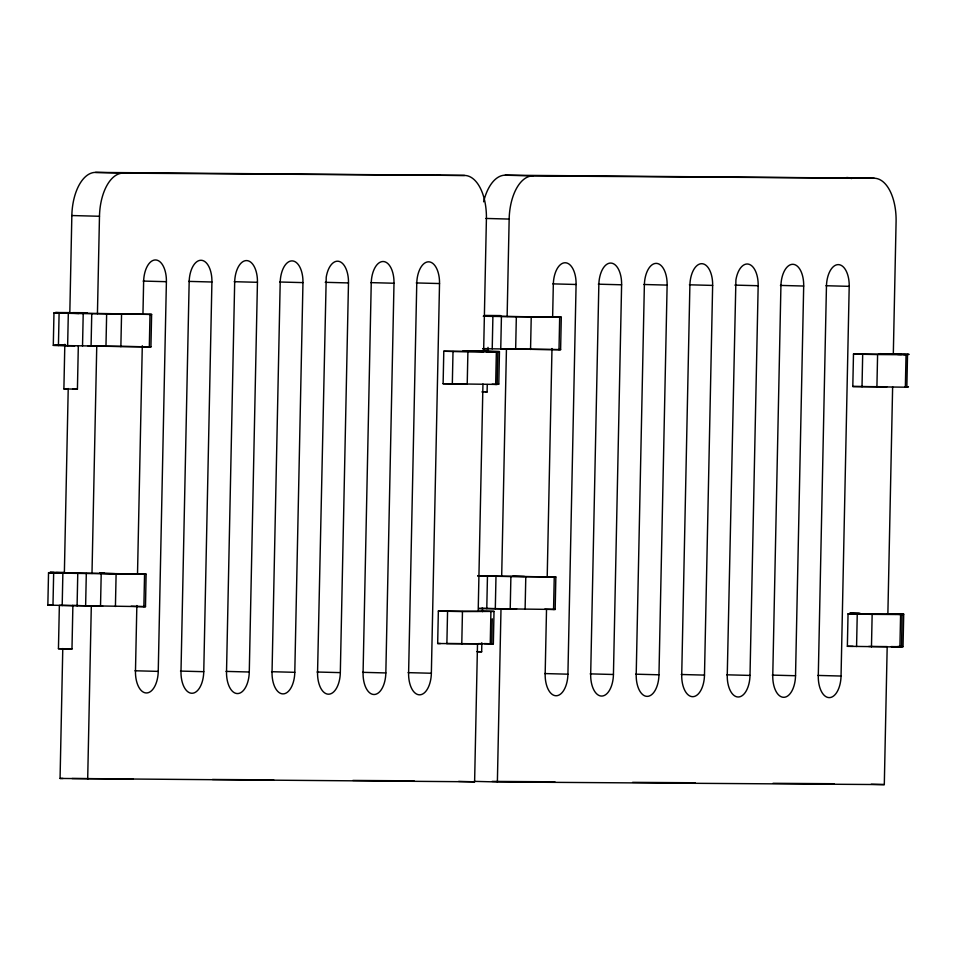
<?xml version="1.0" encoding="UTF-8"?>
<svg xmlns="http://www.w3.org/2000/svg" width="957" height="957" viewBox="0 0 957 957"><rect width="100%" height="100%" fill="white"/><g stroke="black" fill="none" stroke-linecap="round" stroke-linejoin="round"><path stroke-width="1.44" d="M68.222 388.53L64.37 572.764L146.11 574.188L145.488 606.678L47.85 605.159L48.532 572.681L60.291 572.717L56.307 572.561M68.88 345.824L53.293 345.357L53.975 312.891L65.734 312.915L61.75 312.76M52.982 605.35L53.664 572.872L48.58 572.693M58.425 345.549L59.107 313.083L53.975 312.891M65.016 648.882L58.449 648.69L59.358 605.602M78.318 346.087L77.421 389.176L63.892 388.889L64.825 344.317M62.193 605.59L62.875 573.123L53.664 572.872M67.636 345.8L68.318 313.322L59.107 313.083M447.637 643.582L477.507 643.786L474.612 781.809L60.064 778.448L62.779 648.547M492.161 384.236L497.281 384.427L443.115 383.721L443.797 351.243L483.632 351.518L486.407 218.914A43.316 22.753 -88.5 0 0 464.552 175.454L95.521 172.404A43.316 22.753 -88.5 0 0 71.847 215.54L69.813 312.975L151.613 314.398L150.931 346.877L64.801 345.585L65.806 345.585M58.449 648.69L71.978 648.978L72.876 605.889M77.086 605.877L77.768 573.399L146.17 574.2M82.529 346.075L83.211 313.597L151.613 314.398M85.628 605.937L86.309 573.458M91.071 346.135L91.752 313.657M87.685 779.165L91.31 605.972L102.698 606.044M91.992 573.494L96.753 346.171L150.931 346.877M97.435 313.693L99.48 216.27A43.316 22.753 -88.5 0 1 123.142 173.133L464.552 175.454M100.521 606.212L101.203 573.733M105.964 346.41L106.646 313.944M115.426 606.499L116.108 574.021M120.869 346.697L121.551 314.219M136.851 605.53L135.475 671.228A21.652 11.376 -88.5 0 0 146.397 692.964A21.652 11.376 -88.5 0 0 158.24 671.383L166.398 281.693A21.652 11.376 -88.5 0 0 155.477 259.957A21.652 11.376 -88.5 0 0 143.634 281.537L142.952 314.386M137.509 574.176L142.294 345.74M143.873 606.69L144.555 574.212M149.316 346.889L149.998 314.41M203.757 671.694L211.916 282.004A21.652 11.376 -88.5 0 0 200.994 260.268A21.652 11.376 -88.5 0 0 189.163 281.848L180.993 671.539A21.652 11.376 -88.5 0 0 191.926 693.263A21.652 11.376 -88.5 0 0 203.757 671.694L180.49 671.084M249.275 672.005L257.445 282.303A21.652 11.376 -88.5 0 0 246.511 260.579A21.652 11.376 -88.5 0 0 234.68 282.148L226.522 671.85A21.652 11.376 -88.5 0 0 237.444 693.574A21.652 11.376 -88.5 0 0 249.275 672.005L226.008 671.395M294.792 672.316L302.962 282.614A21.652 11.376 -88.5 0 0 292.029 260.89A21.652 11.376 -88.5 0 0 280.198 282.459L272.039 672.161A21.652 11.376 -88.5 0 0 282.961 693.885A21.652 11.376 -88.5 0 0 294.792 672.316L271.537 671.706M340.321 672.627L348.48 282.925A21.652 11.376 -88.5 0 0 339.041 261.393A21.652 11.376 -88.5 0 0 326.229 277.171L317.557 672.472A21.652 11.376 -88.5 0 0 328.49 694.196A21.652 11.376 -88.5 0 0 340.321 672.627L317.054 672.017M385.838 672.938L393.997 283.236A21.652 11.376 -88.5 0 0 383.075 261.512A21.652 11.376 -88.5 0 0 371.244 283.081L363.074 672.783A21.652 11.376 -88.5 0 0 374.008 694.507A21.652 11.376 -88.5 0 0 385.838 672.938L362.571 672.328M431.356 673.25L439.526 283.547A21.652 11.376 -88.5 0 0 428.592 261.823A21.652 11.376 -88.5 0 0 416.762 283.392L408.603 673.094A21.652 11.376 -88.5 0 0 419.525 694.818A21.652 11.376 -88.5 0 0 431.356 673.25L408.089 672.639M482.316 611.033L494.015 611.403L493.345 643.87L437.672 643.523L438.354 611.045L478.189 611.32L482.95 383.996M446.883 643.762L447.565 611.284L438.354 611.045M452.326 383.96L453.008 351.482L443.797 351.243M461.776 644.037L462.458 611.571L494.015 611.403M467.219 384.247L467.901 351.769L496.36 351.961C504.387 351.925 467.279 351.195 499.458 351.602L498.788 384.08L497.173 384.092L497.855 351.614M478.105 651.741L481.658 651.765L481.85 642.853M482.507 611.655L482.567 608.676M481.897 391.915L487.101 391.963L487.257 384.535M487.95 351.853L488.034 347.391M486.778 608.664L487.46 576.186L555.85 576.987L555.168 609.465L478.656 608.544M492.221 348.862L492.903 316.396L561.292 317.198L560.611 349.664L482.687 348.707M490.235 644.24L490.917 611.762M495.678 384.439L496.36 351.961M491.731 643.882L492.257 618.796M495.307 608.724L495.989 576.246M500.75 348.922L501.432 316.456M474.11 781.355L497.377 781.965L501.001 608.76L516.648 608.867M478.416 575.671L501.683 576.293L506.444 348.97L560.611 349.664M483.859 315.882L507.126 316.492L509.16 219.069A43.316 22.753 -88.5 0 1 532.834 175.921L874.243 178.253A43.316 22.753 -88.5 0 1 896.087 221.701L893.312 354.305L853.488 354.042L852.807 386.508L906.973 387.214L904.939 387.118M510.213 609.011L510.894 576.533M515.656 349.209L516.337 316.731M525.106 609.286L525.788 576.808M530.549 349.484L531.231 317.018M546.507 609.824L545.167 674.027A21.652 11.376 -88.5 0 0 556.089 695.751A21.652 11.376 -88.5 0 0 567.92 674.183L576.09 284.48A21.652 11.376 -88.5 0 0 565.156 262.756A21.652 11.376 -88.5 0 0 553.325 284.325L552.632 317.174M547.201 576.975L551.986 348.527M553.565 609.477L554.247 577.011M559.008 349.688L559.678 317.21M613.437 674.494L621.607 284.791A21.652 11.376 -88.5 0 0 610.674 263.067A21.652 11.376 -88.5 0 0 598.843 284.636L590.684 674.338A21.652 11.376 -88.5 0 0 601.606 696.062A21.652 11.376 -88.5 0 0 613.437 674.494L590.182 673.872M658.966 674.793L667.125 285.102A21.652 11.376 -88.5 0 0 656.203 263.378A21.652 11.376 -88.5 0 0 644.372 284.947L636.202 674.649A21.652 11.376 -88.5 0 0 647.135 696.373A21.652 11.376 -88.5 0 0 658.966 674.793L635.699 674.183M704.484 675.104L712.642 285.413A21.652 11.376 -88.5 0 0 701.72 263.689A21.652 11.376 -88.5 0 0 689.889 285.258L681.719 674.948A21.652 11.376 -88.5 0 0 692.653 696.684A21.652 11.376 -88.5 0 0 704.484 675.104L681.217 674.494M750.001 675.415L758.171 285.724A21.652 11.376 -88.5 0 0 748.721 264.192A21.652 11.376 -88.5 0 0 735.909 279.97L727.248 675.259A21.652 11.376 -88.5 0 0 738.17 696.995A21.652 11.376 -88.5 0 0 750.001 675.415L726.734 674.805M795.53 675.726L803.689 286.035A21.652 11.376 -88.5 0 0 792.767 264.299A21.652 11.376 -88.5 0 0 780.924 285.88L772.766 675.57A21.652 11.376 -88.5 0 0 783.687 697.306A21.652 11.376 -88.5 0 0 795.53 675.726L772.263 675.116M841.047 676.037L849.206 286.346A21.652 11.376 -88.5 0 0 838.284 264.611A21.652 11.376 -88.5 0 0 826.453 286.191L818.283 675.881A21.652 11.376 -88.5 0 0 829.217 697.617A21.652 11.376 -88.5 0 0 841.047 676.037L817.78 675.427M901.53 647.016L891.266 646.633L903.025 646.669L903.707 614.191L902.092 614.203L901.53 647.016L847.364 646.31L848.046 613.832L887.869 614.107L892.63 386.784M856.575 646.549L857.245 614.083L848.046 613.832M862.018 386.76L862.688 354.281L853.488 354.042M871.468 646.836L872.15 614.358L902.212 614.538L888.12 613.724M876.911 387.035L877.593 354.557L907.655 354.736L903.671 354.58M497.377 781.965L884.304 784.596L887.187 646.585L868.693 646.453M899.915 647.028L900.597 614.55M905.358 387.226L906.04 354.76M879.914 353.671L909.102 354.377L907.535 354.401L906.853 386.879L908.468 386.867L906.435 386.772M53.293 345.357L65.052 345.393L61.069 345.238M47.85 605.159L52.312 605.171M487.735 348.671L482.807 348.611M63.892 388.889L67.445 388.913M59.645 605.374L72.888 605.673L72.074 605.625M55.243 344.998L58.772 345.166M50.96 604.8L49.345 604.812L52.288 604.944M483.62 201.783A43.316 22.753 -88.5 0 1 505.2 175.191L874.243 178.253M69.885 312.616L55.47 312.532L59.442 312.7M72.732 312.628L87.314 312.736M485.259 315.439L500.583 315.583M72.648 312.987L86.884 313.083M485.187 315.798L499.41 315.894M507.126 316.492L561.292 317.198M56.403 344.998L64.932 345.058M463.116 350.836L483.141 351.219M907.535 354.401L897.391 354.365L901.374 354.521M443.115 383.721L465.88 383.877M852.807 386.508L886.948 386.748M64.442 572.406L50.027 572.334L53.999 572.489M99.935 573.016L104.193 573.04L100.246 572.932M501.683 576.293L555.802 576.975M850.283 613.305L860.247 613.377M902.092 614.203L891.948 614.155L895.931 614.322M437.672 643.523L440.519 643.535M847.364 646.31L853.046 646.346M60.064 778.448L63.042 778.46M72.014 778.519L133.262 778.938M212.442 779.477L273.69 779.895M352.87 780.433L414.118 780.852M492.149 781.391L554.904 781.809M632.589 782.347L695.332 782.766M773.017 783.304L834.265 783.723M492.903 316.396L483.369 316.241M83.211 313.597L68.318 313.322M877.593 354.557L862.688 354.281M467.901 351.769L453.008 351.482M487.46 576.186L477.926 576.042M77.768 573.399L62.875 573.123M872.15 614.358L857.245 614.083M462.458 611.571L447.565 611.284M888.646 613.939L892.199 613.963L887.378 613.808M479.014 608.437L482.567 608.461L481.766 608.413M478.955 611.152L482.519 611.176L481.706 611.128M478.273 643.618L481.838 643.642L481.024 643.594M483.488 316.133L488.692 316.193L483.871 316.037M74.766 345.848L69.622 345.752M478.045 575.935L483.249 575.994L478.428 575.827M481.395 351.171L474.433 351.087L487.95 351.375L484.744 351.255M859.219 613.317L849.78 613.102M65.411 648.774L71.978 648.978M482.543 351.099L499.41 351.59M72.6 389.02L77.421 389.176M476.849 651.609L481.658 651.765M505.2 175.191L532.834 175.921M95.521 172.404L123.142 173.133M485.905 218.447L509.16 219.069M71.847 215.54L99.48 216.27M825.939 285.724L849.206 286.346M780.422 285.413L803.689 286.035M734.904 285.114L758.171 285.724M689.387 284.803L712.642 285.413M643.858 284.492L667.125 285.102M598.34 284.181L621.607 284.791M552.823 283.87L576.09 284.48M416.259 282.937L439.526 283.547M370.742 282.626L393.997 283.236M325.213 282.315L348.48 282.925M279.695 282.004L302.962 282.614M234.178 281.693L257.445 282.303M188.649 281.382L211.916 282.004M143.131 281.071L166.398 281.693M878.777 353.923L893.312 354.305M500.631 348.815L506.444 348.97M463.272 350.98L483.632 351.518M88.032 345.944L96.753 346.171M512.808 576.138L524.448 576.449M100.21 573.267L114.756 573.65M898.575 613.999L903.707 614.191M850.57 613.569L859.29 613.796M544.784 609.142L555.168 609.465M482.101 608.269L501.001 608.76M131.145 606.248L145.488 606.678M72.409 605.47L91.31 605.972M897.893 646.477L903.025 646.669M484.266 643.582L493.345 643.87M544.653 673.561L567.92 674.183M134.973 670.773L158.24 671.383M871.217 784.25L884.304 784.596M458.618 781.391L474.612 781.809M485.271 391.892L487.101 391.963M497.496 383.996L498.788 384.08M436.918 174.724A43.316 22.753 -88.5 0 1 439.885 175.119M846.61 177.524A43.316 22.753 -88.5 0 1 851.515 178.576M65.758 313.106L79 313.394L65.758 313.106M884.4 353.875L897.642 354.162L884.4 353.875M60.315 572.896L73.557 573.195L60.315 572.896"/></g></svg>
